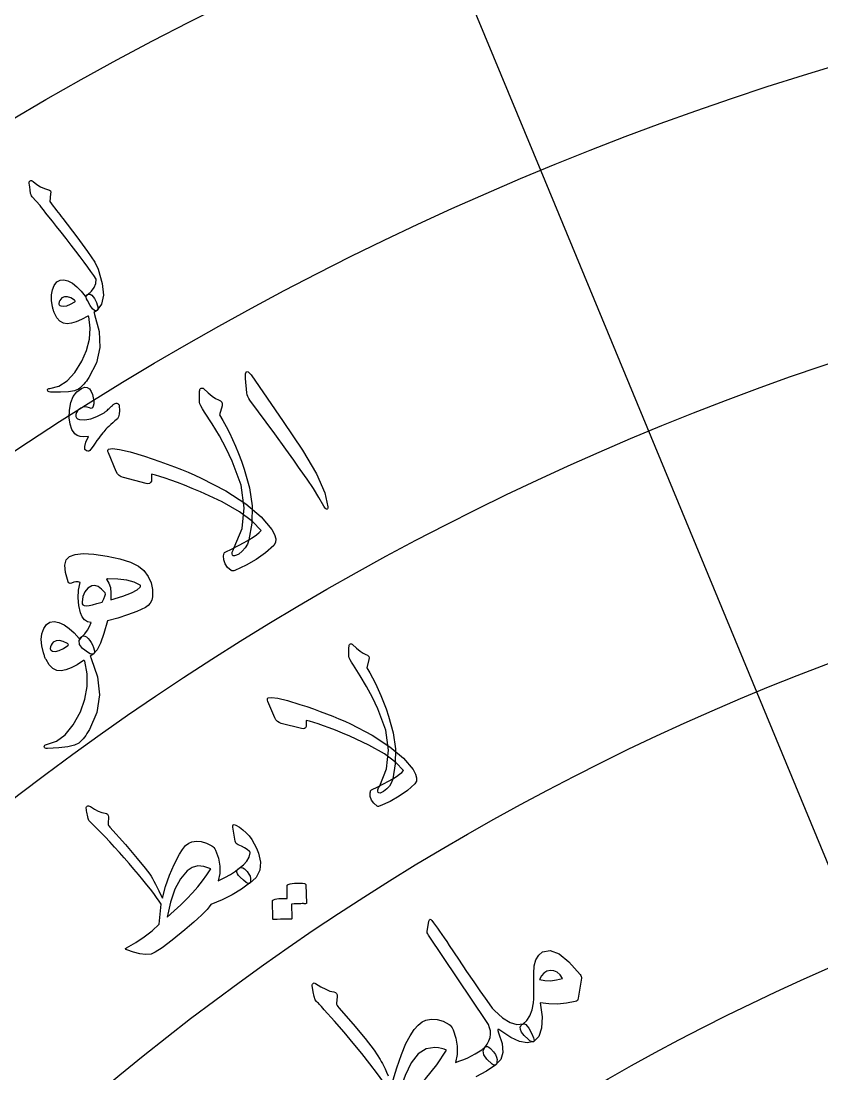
# Model space of a CAD drawing. Header units: millimetres. Extents: x -65 to 65, y -65 to 74.
# Drawn here: x -26.81 to -14.16, y 30.64 to 47.28 of the extents above; entities that cross this region are included whole.
import ezdxf

# ---------------------------------------------------------------- set-up
doc = ezdxf.new("R2010")
doc.units = ezdxf.units.MM
for name, color, linetype in [('ENGRAVE', 7, 'Continuous'), ('ENGRAVE_FINE', 8, 'Continuous'), ('GUIDE', 3, 'Continuous'), ('TEXT', 5, 'Continuous')]:
    doc.layers.add(name, color=color, linetype=linetype)

msp = doc.modelspace()

# ---------------------------------------------------------------- linework, layer by layer
at = {"layer": 'ENGRAVE'}
for radius in [57.525, 48.6086, 39.6922, 30.7759]:
    msp.add_circle((0, 0), radius, dxfattribs=at)
at = {"layer": 'ENGRAVE_FINE'}
for points in [[(-22.0139, 53.1462), (-18.6017, 44.9085)], [(-18.6017, 44.9085), (-15.1896, 36.6709)], [(-15.1896, 36.6709), (-11.7774, 28.4332)]]:
    msp.add_lwpolyline(points, dxfattribs=at)
for radius in [53.0668, 44.1504, 35.2341]:
    msp.add_circle((0, 0), radius, dxfattribs=at)
at = {"layer": 'GUIDE'}
msp.add_circle((0, 0), 59.475, dxfattribs=at)
at = {"layer": 'TEXT'}
for points in [[(-26.6556, 44.5538), (-26.6634, 44.6104), (-26.6698, 44.6552), (-26.6749, 44.688), (-26.6786, 44.7089), (-26.6801, 44.7228), (-26.6783, 44.7344), (-26.6733, 44.7438), (-26.6649, 44.7509), (-26.6533, 44.7555), (-26.6415, 44.7555), (-26.6293, 44.751), (-26.617, 44.742), (-26.5579, 44.6967), (-26.4978, 44.6601), (-26.4365, 44.632), (-26.3742, 44.6125), (-26.3558, 44.6054), (-26.3438, 44.5921), (-26.3384, 44.5726), (-26.3393, 44.5471), (-26.351, 44.4241), (-26.3239, 44.3882), (-26.2973, 44.3529), (-26.2711, 44.3184), (-26.2453, 44.2845), (-26.2199, 44.2514), (-26.1949, 44.2189), (-26.1704, 44.1871), (-26.1462, 44.156), (-25.9233, 43.8678), (-25.7559, 43.6383), (-25.6438, 43.4678), (-25.5868, 43.3566), (-25.5238, 43.1307), (-25.5062, 42.9466), (-25.5341, 42.8042), (-25.6078, 42.7031), (-25.6105, 42.7015), (-25.6132, 42.6999), (-25.616, 42.6982), (-25.6187, 42.6966), (-25.6442, 42.7024), (-25.676, 42.7317), (-25.714, 42.7845), (-25.7582, 42.8608), (-25.7725, 42.8903), (-25.777, 42.9153), (-25.7718, 42.9358), (-25.7569, 42.9518), (-25.6955, 43.0075), (-25.6526, 43.0676), (-25.628, 43.1321), (-25.6218, 43.2011), (-25.6586, 43.2577), (-25.702, 43.3212), (-25.752, 43.3915), (-25.8087, 43.4686), (-25.8716, 43.5522), (-25.9405, 43.6422), (-26.0154, 43.7385), (-26.0962, 43.841), (-26.1748, 43.9423), (-26.2458, 44.0331), (-26.3092, 44.1135), (-26.365, 44.1833), (-26.4128, 44.243), (-26.4523, 44.2926), (-26.4834, 44.3322), (-26.5061, 44.3617), (-26.6287, 44.5024), (-26.6389, 44.5174), (-26.6468, 44.531), (-26.6524, 44.5431), (-26.6556, 44.5538)], [(-25.6441, 42.64), (-25.5709, 42.3745), (-25.5621, 42.1202), (-25.6172, 41.8771), (-25.7357, 41.6447), (-25.7549, 41.6166), (-25.7745, 41.5899), (-25.7944, 41.5646), (-25.8148, 41.5407), (-25.8355, 41.5185), (-25.8565, 41.4982), (-25.8777, 41.4799), (-25.8992, 41.4635), (-25.9614, 41.4362), (-26.0561, 41.4193), (-26.1833, 41.4127), (-26.3431, 41.416), (-26.362, 41.419), (-26.3757, 41.4248), (-26.3842, 41.4334), (-26.3876, 41.4449), (-26.3861, 41.4564), (-26.3799, 41.4651), (-26.3692, 41.4709), (-26.3539, 41.474), (-26.2121, 41.5093), (-26.0805, 41.5923), (-25.9589, 41.7231), (-25.8465, 41.9019), (-25.7707, 42.0749), (-25.7269, 42.25), (-25.7152, 42.4275), (-25.7358, 42.6073), (-25.7393, 42.612), (-25.7433, 42.615), (-25.7476, 42.6164), (-25.7523, 42.6161), (-25.8494, 42.5648), (-25.9358, 42.5273), (-26.0116, 42.5037), (-26.0769, 42.4939), (-26.1378, 42.5032), (-26.1919, 42.5348), (-26.2391, 42.5885), (-26.2793, 42.6644), (-26.2837, 42.6751), (-26.2879, 42.6861), (-26.2919, 42.6975), (-26.2956, 42.7092), (-26.2992, 42.7216), (-26.3027, 42.7346), (-26.3063, 42.7484), (-26.3098, 42.7629), (-26.3258, 42.8611), (-26.3266, 42.9501), (-26.3122, 43.03), (-26.2826, 43.1006), (-26.2411, 43.1547), (-26.1911, 43.1846), (-26.1326, 43.1904), (-26.0656, 43.172), (-25.9937, 43.1336), (-25.9247, 43.0802), (-25.8586, 43.0119), (-25.7953, 42.9287), (-25.79, 42.932), (-25.7849, 42.9354), (-25.7801, 42.9389), (-25.7755, 42.9424), (-25.771, 42.946), (-25.7662, 42.9495), (-25.7611, 42.9529), (-25.7558, 42.9562), (-25.7349, 42.9633), (-25.7133, 42.96), (-25.6911, 42.9463), (-25.6683, 42.9222), (-25.6474, 42.8932), (-25.6295, 42.8619), (-25.6144, 42.8285), (-25.6021, 42.7929), (-25.5942, 42.7598), (-25.592, 42.7342), (-25.5956, 42.7158), (-25.605, 42.7048), (-25.6569, 42.6736), (-25.6542, 42.6684), (-25.6512, 42.6611), (-25.6478, 42.6516), (-25.6441, 42.64)], [(-25.9617, 42.8697), (-26.0211, 42.9027), (-26.0742, 42.9192), (-26.1212, 42.9192), (-26.1619, 42.9026), (-26.1804, 42.8833), (-26.1945, 42.862), (-26.204, 42.8387), (-26.209, 42.8134), (-26.2085, 42.8019), (-26.2035, 42.7922), (-26.194, 42.7844), (-26.18, 42.7783), (-26.1365, 42.7707), (-26.0853, 42.7786), (-26.0262, 42.802), (-25.9593, 42.841), (-25.9533, 42.8466), (-25.9517, 42.8532), (-25.9545, 42.8609), (-25.9617, 42.8697)], [(-23.2601, 41.6304), (-23.2613, 41.7065), (-23.2475, 41.7412), (-23.2187, 41.7344), (-23.1749, 41.6862), (-22.6692, 40.9514), (-22.3615, 40.4988), (-22.1414, 40.123), (-22.0078, 39.8247), (-21.9601, 39.6041), (-21.9619, 39.5829), (-21.9665, 39.5695), (-21.9738, 39.5639), (-21.9839, 39.566), (-21.9946, 39.5723), (-22.0052, 39.5822), (-22.0158, 39.5957), (-22.0263, 39.6129), (-22.1026, 39.7501), (-22.1898, 39.8921), (-22.288, 40.0389), (-22.3973, 40.1904), (-22.425, 40.2304), (-22.5013, 40.3378), (-22.6262, 40.5124), (-22.8, 40.7541), (-23.192, 41.2864), (-23.2107, 41.3159), (-23.2248, 41.3448), (-23.2343, 41.3733), (-23.2393, 41.4012)], [(-25.2856, 40.9953), (-25.3231, 40.9618), (-25.3578, 40.9304), (-25.3896, 40.9014), (-25.4187, 40.8745), (-25.4445, 40.8499), (-25.467, 40.8274), (-25.486, 40.807), (-25.5016, 40.7887), (-25.5169, 40.7693), (-25.5351, 40.7458), (-25.5563, 40.7179), (-25.5804, 40.6858), (-25.6072, 40.6493), (-25.6366, 40.608), (-25.6687, 40.5622), (-25.7034, 40.5117), (-25.7189, 40.4932), (-25.7354, 40.4827), (-25.7531, 40.4801), (-25.7719, 40.4853), (-25.7976, 40.5111), (-25.8012, 40.5579), (-25.7828, 40.6257), (-25.7421, 40.7145), (-25.8132, 40.7097), (-25.8731, 40.7152), (-25.9215, 40.7311), (-25.9586, 40.7574), (-26.0041, 40.8226), (-26.0332, 40.9065), (-26.0455, 41.0089), (-26.0411, 41.13), (-26.0196, 41.2494), (-25.9811, 41.3467), (-25.9256, 41.4219), (-25.8533, 41.4748), (-25.8047, 41.4912), (-25.7629, 41.4884), (-25.728, 41.4663), (-25.6999, 41.4251), (-25.6788, 41.3748), (-25.665, 41.3252), (-25.6585, 41.2765), (-25.6591, 41.2286), (-25.6661, 41.1909), (-25.6798, 41.1677), (-25.7003, 41.1589), (-25.7275, 41.1646), (-25.7623, 41.1768), (-25.7962, 41.1804), (-25.8293, 41.1754), (-25.8615, 41.1619), (-25.8922, 41.1426), (-25.9153, 41.1195), (-25.9309, 41.0925), (-25.9389, 41.0617), (-25.9392, 41.0304), (-25.9304, 41.0071), (-25.9125, 40.9916), (-25.8854, 40.9841), (-25.7991, 40.9798), (-25.7069, 40.9947), (-25.6088, 41.0286), (-25.5046, 41.0814), (-25.4962, 41.087), (-25.4871, 41.0939), (-25.4774, 41.1019), (-25.4669, 41.1112), (-25.4558, 41.1214), (-25.4437, 41.1325), (-25.4307, 41.1444), (-25.4168, 41.1571), (-25.4016, 41.1706), (-25.3879, 41.1829), (-25.3757, 41.194), (-25.365, 41.2039), (-25.3555, 41.2126), (-25.3468, 41.2199), (-25.339, 41.2259), (-25.3321, 41.2306), (-25.3178, 41.2374), (-25.3044, 41.2401), (-25.2917, 41.2386), (-25.2798, 41.2329), (-25.2703, 41.2262), (-25.2632, 41.2186), (-25.2583, 41.2102), (-25.2557, 41.2009), (-25.2528, 41.1256), (-25.2568, 41.0663), (-25.2677, 41.0228), (-25.2856, 40.9953)], [(-23.2091, 39.0836), (-23.233, 39.0138), (-23.2677, 38.9527), (-23.3133, 38.9004), (-23.3697, 38.8567), (-23.4058, 38.8376), (-23.4342, 38.8284), (-23.455, 38.8291), (-23.4681, 38.8397), (-23.4741, 38.8599), (-23.4713, 38.8865), (-23.4597, 38.9194), (-23.4394, 38.9586), (-23.3174, 39.2608), (-23.2816, 39.589), (-23.3325, 39.9438), (-23.4712, 40.3252), (-23.5682, 40.5264), (-23.6732, 40.7223), (-23.7865, 40.913), (-23.9081, 41.0983), (-23.9433, 41.1519), (-23.9684, 41.1963), (-23.9831, 41.2315), (-23.9876, 41.2574), (-23.9871, 41.2954), (-23.9868, 41.3292), (-23.9867, 41.3586), (-23.9868, 41.3836), (-23.9869, 41.4045), (-23.9868, 41.4213), (-23.9865, 41.434), (-23.9861, 41.4427), (-23.9825, 41.4554), (-23.9774, 41.4655), (-23.9707, 41.4727), (-23.9624, 41.4773), (-23.95, 41.4795), (-23.9394, 41.479), (-23.9306, 41.476), (-23.9236, 41.4704), (-23.8512, 41.4015), (-23.7882, 41.3487), (-23.7345, 41.3119), (-23.6901, 41.2912), (-23.6573, 41.277), (-23.6369, 41.2569), (-23.6287, 41.2308), (-23.6327, 41.1987), (-23.6712, 41.0554), (-23.618, 40.9667), (-23.5664, 40.8727), (-23.5162, 40.7733), (-23.4675, 40.6687), (-23.4199, 40.5588), (-23.3731, 40.4434), (-23.327, 40.3226), (-23.2817, 40.1964), (-23.1987, 39.9006), (-23.1593, 39.6166), (-23.1628, 39.3443), (-23.2091, 39.0836)], [(-23.5832, 38.8844), (-23.472, 38.9388), (-23.3724, 38.9898), (-23.2844, 39.0375), (-23.2081, 39.082), (-23.1432, 39.1233), (-23.0894, 39.1613), (-23.0466, 39.196), (-23.015, 39.2276), (-23.1528, 39.3731), (-23.3579, 39.524), (-23.6311, 39.6796), (-23.9731, 39.8386), (-24.1039, 39.8937), (-24.2252, 39.943), (-24.337, 39.9866), (-24.4391, 40.0245), (-24.5314, 40.0566), (-24.6138, 40.0827), (-24.6861, 40.1029), (-24.7485, 40.1173), (-24.7464, 40.0079), (-24.7605, 39.9858), (-24.7792, 39.9727), (-24.8022, 39.9685), (-24.8298, 39.9733), (-25.1897, 40.0645), (-25.2269, 40.0789), (-25.2582, 40.0996), (-25.2835, 40.1267), (-25.303, 40.1602), (-25.4264, 40.4551), (-25.434, 40.4765), (-25.4363, 40.4939), (-25.4331, 40.5071), (-25.4246, 40.5161), (-25.3647, 40.5262), (-25.2502, 40.5109), (-25.0813, 40.47), (-24.8586, 40.4028), (-24.7348, 40.3625), (-24.6143, 40.3214), (-24.4973, 40.2793), (-24.3836, 40.2364), (-24.2733, 40.1926), (-24.1663, 40.148), (-24.0627, 40.1026), (-23.9624, 40.0564), (-23.5742, 39.8537), (-23.2597, 39.6502), (-23.0177, 39.4472), (-22.8471, 39.246), (-22.8035, 39.1662), (-22.7842, 39.097), (-22.789, 39.0384), (-22.8179, 38.9903), (-22.9469, 38.875), (-23.0921, 38.7716), (-23.2534, 38.6798), (-23.4312, 38.5994), (-23.4479, 38.5927), (-23.4628, 38.5897), (-23.4758, 38.5905), (-23.487, 38.5952), (-23.5456, 38.6472), (-23.5855, 38.7038), (-23.6068, 38.7649), (-23.6092, 38.8305), (-23.6061, 38.8522), (-23.6008, 38.8684), (-23.5931, 38.8792), (-23.5832, 38.8844)], [(-26.0637, 38.4202), (-26.1036, 38.565), (-26.1131, 38.68), (-26.0921, 38.7651), (-26.0409, 38.8203), (-25.9529, 38.8516), (-25.8248, 38.8632), (-25.6568, 38.8547), (-25.4491, 38.8257), (-25.2443, 38.782), (-25.0791, 38.7294), (-24.9535, 38.6681), (-24.8672, 38.5987), (-24.7969, 38.5042), (-24.7509, 38.4032), (-24.729, 38.2957), (-24.731, 38.1819), (-24.7433, 38.1275), (-24.7662, 38.0813), (-24.7997, 38.0433), (-24.8439, 38.0134), (-24.979, 37.9511), (-25.1236, 37.8955), (-25.2777, 37.8465), (-25.4415, 37.804), (-25.4967, 37.6041), (-25.5516, 37.4503), (-25.6066, 37.3428), (-25.6621, 37.2813), (-25.677, 37.2754), (-25.6953, 37.276), (-25.717, 37.283), (-25.7421, 37.2966), (-25.8343, 37.3655), (-25.8826, 37.4307), (-25.8869, 37.4922), (-25.847, 37.5499), (-25.7994, 37.5986), (-25.759, 37.6521), (-25.7256, 37.7106), (-25.6993, 37.774), (-25.758, 37.7869), (-25.8058, 37.8165), (-25.8427, 37.8629), (-25.8686, 37.9262), (-25.8952, 38.0453), (-25.9051, 38.1654), (-25.8982, 38.2864), (-25.8744, 38.4082), (-25.9064, 38.418), (-25.9397, 38.4199), (-25.9742, 38.4138), (-26.0099, 38.3997), (-26.0285, 38.394), (-26.0436, 38.3955), (-26.0553, 38.4043), (-26.0637, 38.4202)], [(-25.4433, 38.465), (-25.4506, 38.4645), (-25.4544, 38.462), (-25.4547, 38.4575), (-25.4514, 38.4509), (-25.4178, 38.3985), (-25.3961, 38.3279), (-25.3861, 38.2391), (-25.3878, 38.1321), (-25.201, 38.1907), (-25.0619, 38.2432), (-24.9705, 38.29), (-24.9267, 38.3314), (-24.9211, 38.3421), (-24.9193, 38.3514), (-24.9214, 38.3592), (-24.9274, 38.3656), (-25.0179, 38.4118), (-25.134, 38.444), (-25.2758, 38.4618), (-25.4433, 38.465)], [(-25.5252, 38.097), (-25.4979, 38.1502), (-25.481, 38.192), (-25.4744, 38.2225), (-25.4782, 38.2418), (-25.5351, 38.3046), (-25.5891, 38.3442), (-25.6403, 38.3607), (-25.6886, 38.354), (-25.7506, 38.3176), (-25.7972, 38.2625), (-25.8283, 38.1887), (-25.8439, 38.0963), (-25.8418, 38.0718), (-25.8298, 38.0545), (-25.8079, 38.0444), (-25.7761, 38.0416), (-25.7329, 38.0457), (-25.6767, 38.0563), (-25.6075, 38.0734), (-25.5252, 38.097)], [(-25.6982, 37.2079), (-25.597, 36.9152), (-25.5684, 36.6308), (-25.6117, 36.3545), (-25.7263, 36.0858), (-25.7456, 36.053), (-25.7654, 36.0217), (-25.7857, 35.992), (-25.8066, 35.9638), (-25.828, 35.9374), (-25.8498, 35.9132), (-25.8721, 35.8911), (-25.8949, 35.8712), (-25.9622, 35.8362), (-26.0666, 35.8106), (-26.2081, 35.7939), (-26.387, 35.7858), (-26.4084, 35.7878), (-26.4242, 35.7933), (-26.4344, 35.8024), (-26.4391, 35.815), (-26.4383, 35.828), (-26.4321, 35.8381), (-26.4206, 35.8455), (-26.4038, 35.85), (-26.248, 35.9), (-26.1076, 36.0025), (-25.9818, 36.1578), (-25.87, 36.3661), (-25.7983, 36.5654), (-25.7624, 36.7648), (-25.7624, 36.9646), (-25.7986, 37.1648), (-25.8029, 37.1699), (-25.8075, 37.173), (-25.8125, 37.1742), (-25.8178, 37.1736), (-25.9228, 37.1093), (-26.0169, 37.0611), (-26.1001, 37.0291), (-26.1725, 37.0135), (-26.2415, 37.0196), (-26.3044, 37.0511), (-26.3613, 37.1079), (-26.412, 37.1902), (-26.4178, 37.2018), (-26.4233, 37.2139), (-26.4286, 37.2264), (-26.4337, 37.2393), (-26.4386, 37.2529), (-26.4436, 37.2673), (-26.4486, 37.2825), (-26.4536, 37.2985), (-26.4788, 37.4075), (-26.4862, 37.5074), (-26.4759, 37.5981), (-26.4478, 37.6796), (-26.4051, 37.7433), (-26.351, 37.7805), (-26.2857, 37.7912), (-26.2092, 37.7754), (-26.1258, 37.7373), (-26.0445, 37.6823), (-25.9654, 37.6103), (-25.8885, 37.5214), (-25.8827, 37.5255), (-25.8773, 37.5296), (-25.8721, 37.5339), (-25.8673, 37.5382), (-25.8625, 37.5424), (-25.8573, 37.5467), (-25.8519, 37.5508), (-25.8461, 37.555), (-25.8232, 37.5644), (-25.7987, 37.5622), (-25.7729, 37.5484), (-25.7456, 37.5229), (-25.7201, 37.4917), (-25.6978, 37.4579), (-25.6784, 37.4215), (-25.6622, 37.3823), (-25.6509, 37.3458), (-25.6467, 37.3171), (-25.6494, 37.2963), (-25.6591, 37.2833), (-25.715, 37.2448), (-25.7116, 37.2391), (-25.7077, 37.2311), (-25.7032, 37.2207), (-25.6982, 37.2079)], [(-26.0709, 37.4434), (-26.1399, 37.4763), (-26.2007, 37.491), (-26.2534, 37.4875), (-26.2979, 37.466), (-26.3173, 37.443), (-26.3315, 37.4181), (-26.3404, 37.3913), (-26.3442, 37.3626), (-26.3428, 37.3497), (-26.3365, 37.3391), (-26.3253, 37.331), (-26.3091, 37.3252), (-26.2598, 37.3198), (-26.2029, 37.3323), (-26.1384, 37.3629), (-26.0661, 37.4114), (-26.0598, 37.418), (-26.0585, 37.4256), (-26.0622, 37.434), (-26.0709, 37.4434)], [(-20.9384, 35.3088), (-20.9597, 35.2467), (-20.9906, 35.1925), (-21.0311, 35.146), (-21.0814, 35.1072), (-21.1134, 35.0903), (-21.1387, 35.0821), (-21.1572, 35.0827), (-21.1689, 35.0921), (-21.1741, 35.1101), (-21.1716, 35.1337), (-21.1613, 35.1629), (-21.1432, 35.1978), (-21.0346, 35.4664), (-21.0026, 35.7581), (-21.0477, 36.0735), (-21.1708, 36.4126), (-21.2569, 36.5914), (-21.3503, 36.7656), (-21.4509, 36.9351), (-21.5588, 37.0999), (-21.5902, 37.1476), (-21.6124, 37.1871), (-21.6255, 37.2184), (-21.6295, 37.2414), (-21.629, 37.2752), (-21.6287, 37.3052), (-21.6286, 37.3313), (-21.6287, 37.3536), (-21.6288, 37.3722), (-21.6287, 37.3871), (-21.6285, 37.3984), (-21.6281, 37.4061), (-21.6249, 37.4174), (-21.6204, 37.4263), (-21.6144, 37.4328), (-21.607, 37.4368), (-21.596, 37.4387), (-21.5866, 37.4384), (-21.5788, 37.4357), (-21.5725, 37.4307), (-21.5082, 37.3694), (-21.4522, 37.3224), (-21.4045, 37.2897), (-21.3651, 37.2712), (-21.336, 37.2587), (-21.3178, 37.2408), (-21.3106, 37.2176), (-21.3141, 37.1891), (-21.3483, 37.0617), (-21.3011, 36.9828), (-21.2552, 36.8992), (-21.2107, 36.8109), (-21.1674, 36.7179), (-21.1251, 36.6201), (-21.0836, 36.5176), (-21.0427, 36.4102), (-21.0024, 36.298), (-20.9288, 36.0351), (-20.8938, 35.7826), (-20.8971, 35.5406), (-20.9384, 35.3088)], [(-21.2711, 35.1319), (-21.1722, 35.1802), (-21.0836, 35.2255), (-21.0054, 35.2679), (-20.9376, 35.3074), (-20.8798, 35.344), (-20.8319, 35.3778), (-20.7939, 35.4087), (-20.7658, 35.4367), (-20.8882, 35.5661), (-21.0705, 35.7004), (-21.3132, 35.8388), (-21.6171, 35.9804), (-21.7333, 36.0294), (-21.8411, 36.0734), (-21.9404, 36.1122), (-22.0311, 36.1459), (-22.1131, 36.1745), (-22.1863, 36.1978), (-22.2506, 36.2159), (-22.306, 36.2287), (-22.3042, 36.1314), (-22.3168, 36.1118), (-22.3334, 36.1002), (-22.3539, 36.0965), (-22.3783, 36.1008), (-22.6982, 36.1822), (-22.7312, 36.195), (-22.7589, 36.2135), (-22.7815, 36.2376), (-22.7987, 36.2674), (-22.9082, 36.5296), (-22.9149, 36.5487), (-22.9169, 36.5641), (-22.9141, 36.5758), (-22.9066, 36.5839), (-22.8533, 36.5927), (-22.7516, 36.579), (-22.6016, 36.5425), (-22.4037, 36.4825), (-22.2937, 36.4467), (-22.1867, 36.41), (-22.0827, 36.3725), (-21.9817, 36.3342), (-21.8837, 36.2952), (-21.7886, 36.2555), (-21.6966, 36.2151), (-21.6074, 36.1739), (-21.2626, 35.9936), (-20.9831, 35.8125), (-20.7681, 35.632), (-20.6165, 35.453), (-20.5778, 35.3821), (-20.5606, 35.3206), (-20.5649, 35.2684), (-20.5907, 35.2257), (-20.7055, 35.1233), (-20.8346, 35.0314), (-20.9781, 34.9498), (-21.1362, 34.8785), (-21.1511, 34.8725), (-21.1643, 34.8699), (-21.1759, 34.8706), (-21.1858, 34.8748), (-21.2379, 34.9211), (-21.2733, 34.9714), (-21.2922, 35.0257), (-21.2943, 35.084), (-21.2915, 35.1033), (-21.2868, 35.1178), (-21.28, 35.1273), (-21.2711, 35.1319)], [(-23.8085, 33.3221), (-23.8351, 33.2842), (-23.8691, 33.2429), (-23.9105, 33.1983), (-23.9591, 33.1503), (-24.0148, 33.0986), (-24.0772, 33.0427), (-24.1464, 32.9827), (-24.2223, 32.9185), (-24.4216, 32.7569), (-24.5762, 32.6391), (-24.6867, 32.5656), (-24.7537, 32.537), (-24.8403, 32.533), (-24.9332, 32.5428), (-25.0324, 32.5664), (-25.138, 32.6038), (-25.1521, 32.612), (-25.1577, 32.6201), (-25.1547, 32.6283), (-25.143, 32.6365), (-24.9961, 32.7193), (-24.8614, 32.8092), (-24.7387, 32.9063), (-24.6279, 33.0109), (-24.5935, 33.3252), (-24.6262, 33.3762), (-24.6652, 33.4325), (-24.7103, 33.4943), (-24.7618, 33.5614), (-24.819, 33.6337), (-24.8818, 33.711), (-24.95, 33.7933), (-25.0237, 33.8806), (-25.1009, 33.9706), (-25.1777, 34.0587), (-25.2542, 34.1447), (-25.3302, 34.2288), (-25.4058, 34.3108), (-25.4808, 34.3904), (-25.5552, 34.4677), (-25.629, 34.5427), (-25.7381, 34.6503), (-25.7459, 34.6779), (-25.7528, 34.7046), (-25.7588, 34.7305), (-25.7639, 34.7555), (-25.7683, 34.7796), (-25.7721, 34.8025), (-25.7753, 34.8244), (-25.778, 34.8452), (-25.7776, 34.8543), (-25.7751, 34.8625), (-25.7702, 34.8698), (-25.7632, 34.8762), (-25.7528, 34.8809), (-25.7406, 34.8809), (-25.7264, 34.8763), (-25.7105, 34.8671), (-25.6469, 34.8279), (-25.5874, 34.7977), (-25.532, 34.7764), (-25.4807, 34.7642), (-25.4565, 34.7577), (-25.4391, 34.7457), (-25.4286, 34.7281), (-25.425, 34.7051), (-25.4285, 34.6027), (-25.4284, 34.586), (-25.4245, 34.5706), (-25.417, 34.5564), (-25.4056, 34.5435), (-25.1597, 34.2665), (-24.9726, 34.0502), (-24.8442, 33.8947), (-24.7741, 33.8002), (-24.7531, 33.7672), (-24.7312, 33.7299), (-24.7083, 33.6882), (-24.6845, 33.6423), (-24.6594, 33.5922), (-24.6328, 33.5383), (-24.6046, 33.4806), (-24.5747, 33.4191), (-24.5246, 33.607), (-24.4632, 33.7856), (-24.3905, 33.9547), (-24.3065, 34.1143), (-24.2569, 34.1919), (-24.2077, 34.2506), (-24.1591, 34.2906), (-24.1112, 34.3117), (-24.0383, 34.3215), (-23.9612, 34.3145), (-23.88, 34.2906), (-23.7947, 34.2499), (-23.7784, 34.2379), (-23.7633, 34.2217), (-23.7491, 34.2014), (-23.7361, 34.1769), (-23.6893, 34.051), (-23.6672, 33.9285), (-23.6696, 33.8094), (-23.6965, 33.6936), (-23.5893, 33.7462), (-23.4977, 33.7973), (-23.4218, 33.847), (-23.3615, 33.8954), (-23.3439, 33.9061), (-23.3242, 33.9075), (-23.3024, 33.8995), (-23.2786, 33.8821), (-23.2378, 33.841), (-23.2084, 33.8023), (-23.1903, 33.7662), (-23.1835, 33.7325), (-23.1836, 33.7034), (-23.1858, 33.6811), (-23.1903, 33.6655), (-23.197, 33.6567), (-23.3257, 33.5617), (-23.4705, 33.4744), (-23.6314, 33.3946), (-23.8085, 33.3221)], [(-23.4257, 34.3241), (-23.4632, 34.5402), (-23.4645, 34.5658), (-23.4571, 34.5803), (-23.4412, 34.5836), (-23.4167, 34.5756), (-23.3584, 34.5415), (-23.3041, 34.5016), (-23.2537, 34.4558), (-23.2072, 34.4042), (-23.1646, 34.3464), (-23.1257, 34.2819), (-23.0905, 34.2108), (-23.059, 34.1331), (-23.0254, 33.989), (-23.0377, 33.8614), (-23.0958, 33.7502), (-23.1996, 33.6549), (-23.2187, 33.6543), (-23.2497, 33.6702), (-23.2928, 33.7029), (-23.3479, 33.7522), (-23.3739, 33.7809), (-23.3911, 33.8075), (-23.3994, 33.8318), (-23.3989, 33.854), (-23.3943, 33.8655), (-23.3869, 33.876), (-23.3769, 33.8853), (-23.3642, 33.8936), (-23.2928, 33.9461), (-23.2395, 34.0046), (-23.2044, 34.069), (-23.1872, 34.1396), (-23.1874, 34.1441), (-23.1895, 34.1487), (-23.1937, 34.1534), (-23.1999, 34.1583), (-23.2359, 34.1888), (-23.2774, 34.2166), (-23.3243, 34.2416), (-23.3768, 34.2639), (-23.3953, 34.2732), (-23.4096, 34.2863), (-23.4198, 34.3033), (-23.4257, 34.3241)], [(-24.1823, 33.8508), (-24.2895, 33.725), (-24.3785, 33.5615), (-24.4487, 33.3605), (-24.4995, 33.1224), (-24.3891, 33.2185), (-24.2856, 33.3144), (-24.189, 33.4102), (-24.0994, 33.5059), (-24.0167, 33.6013), (-23.9412, 33.6962), (-23.8726, 33.7907), (-23.8112, 33.8847), (-23.9185, 33.9224), (-24.0162, 33.9293), (-24.1042, 33.9054), (-24.1823, 33.8508)], [(-22.6055, 33.6191), (-22.6044, 33.6246), (-22.6012, 33.6297), (-22.5958, 33.6343), (-22.5882, 33.6385), (-22.5558, 33.6459), (-22.5236, 33.6517), (-22.4916, 33.6559), (-22.4597, 33.6586), (-22.4277, 33.6596), (-22.3953, 33.6589), (-22.3625, 33.6565), (-22.3293, 33.6525), (-22.3215, 33.6496), (-22.3158, 33.6449), (-22.3122, 33.6384), (-22.3106, 33.63), (-22.2998, 33.3431), (-22.3014, 33.3382), (-22.3064, 33.3348), (-22.3148, 33.333), (-22.3267, 33.3329), (-22.3356, 33.334), (-22.3494, 33.3346), (-22.3679, 33.3346), (-22.3913, 33.3341), (-22.4197, 33.3331), (-22.4535, 33.3316), (-22.4927, 33.3296), (-22.5372, 33.3271), (-22.5285, 33.1033), (-22.5297, 33.0954), (-22.5347, 33.0903), (-22.5435, 33.088), (-22.556, 33.0885), (-22.5669, 33.0889), (-22.5837, 33.0891), (-22.6066, 33.0891), (-22.6354, 33.0888), (-22.6706, 33.0882), (-22.7124, 33.0869), (-22.7609, 33.0848), (-22.8161, 33.082), (-22.8228, 33.0832), (-22.8273, 33.086), (-22.8296, 33.0903), (-22.8296, 33.0962), (-22.8363, 33.3769), (-22.8353, 33.3824), (-22.8321, 33.3875), (-22.8267, 33.3922), (-22.8192, 33.3964), (-22.7925, 33.404), (-22.7657, 33.41), (-22.7387, 33.4143), (-22.7116, 33.417), (-22.6845, 33.4183), (-22.6575, 33.4183), (-22.6306, 33.4169), (-22.6037, 33.4143)], [(-18.8808, 31.4351), (-18.8591, 31.4356), (-18.8368, 31.4245), (-18.8137, 31.4016), (-18.7898, 31.3671), (-18.744, 31.2802), (-18.7159, 31.216), (-18.7055, 31.1744), (-18.7128, 31.1555), (-18.8159, 31.1364), (-18.9366, 31.1589), (-19.0752, 31.2227), (-19.232, 31.3278), (-19.2627, 31.3464), (-19.2786, 31.347), (-19.2798, 31.3295), (-19.2661, 31.294), (-19.2091, 31.1238), (-19.198, 30.9826), (-19.2326, 30.8704), (-19.3132, 30.7869), (-19.3234, 30.7834), (-19.3358, 30.7845), (-19.3506, 30.7899), (-19.3676, 30.7998), (-19.4522, 30.8785), (-19.5003, 30.9486), (-19.5118, 31.0102), (-19.4865, 31.0632), (-19.4488, 31.1141), (-19.4207, 31.1663), (-19.4024, 31.2199), (-19.3939, 31.2748), (-19.3964, 31.3233), (-19.4078, 31.3727), (-19.4283, 31.4229), (-19.4577, 31.4739), (-20.3756, 32.8365), (-20.3862, 32.8553), (-20.393, 32.8716), (-20.396, 32.8854), (-20.3952, 32.8968), (-20.3664, 33.0595), (-20.3593, 33.0801), (-20.3494, 33.0881), (-20.3367, 33.0833), (-20.3213, 33.066), (-20.2941, 33.0292), (-20.2646, 32.9891), (-20.2328, 32.9457), (-20.1986, 32.8989), (-20.1626, 32.8485), (-20.125, 32.7942), (-20.0859, 32.7361), (-20.0452, 32.6741), (-19.901, 32.4569), (-19.7724, 32.2648), (-19.6594, 32.0981), (-19.562, 31.9565), (-19.4804, 31.8404), (-19.415, 31.7496), (-19.3657, 31.6843), (-19.3326, 31.6444), (-19.2042, 31.5301), (-19.0862, 31.4571), (-18.9785, 31.4254), (-18.8808, 31.4351)], [(-18.5712, 32.5736), (-18.4514, 32.5953), (-18.3128, 32.5429), (-18.1558, 32.4165), (-17.9807, 32.216), (-17.9697, 32.2006), (-17.9627, 32.1856), (-17.9595, 32.171), (-17.9601, 32.1569), (-18.0099, 31.8421), (-18.0143, 31.8222), (-18.0235, 31.8063), (-18.0376, 31.7944), (-18.0566, 31.7865), (-18.1957, 31.7603), (-18.3343, 31.7485), (-18.4724, 31.7512), (-18.6101, 31.7684), (-18.5814, 31.5444), (-18.5892, 31.3674), (-18.634, 31.2372), (-18.7159, 31.1536), (-18.7292, 31.1512), (-18.7478, 31.1566), (-18.7717, 31.17), (-18.8009, 31.1913), (-18.862, 31.2507), (-18.9029, 31.3033), (-18.9235, 31.3491), (-18.9237, 31.3881), (-18.9178, 31.4009), (-18.9092, 31.4127), (-18.8979, 31.4235), (-18.8838, 31.4332), (-18.821, 31.4873), (-18.772, 31.5613), (-18.7369, 31.6554), (-18.7153, 31.7696), (-18.7121, 31.8304), (-18.7108, 31.9278), (-18.7112, 32.0619), (-18.713, 32.2328), (-18.7049, 32.3511), (-18.6786, 32.4474), (-18.634, 32.5216), (-18.5712, 32.5736)], [(-18.6223, 32.1346), (-18.535, 32.1197), (-18.4449, 32.1177), (-18.3519, 32.1286), (-18.2561, 32.1524), (-18.2959, 32.2119), (-18.3414, 32.253), (-18.3927, 32.2757), (-18.4498, 32.2798), (-18.5056, 32.2669), (-18.553, 32.2384), (-18.5919, 32.1943), (-18.6223, 32.1346)], [(-20.2747, 31.0622), (-20.411, 31.0411), (-20.535, 30.9603), (-20.6459, 30.82), (-20.7429, 30.6203), (-20.7646, 30.5631), (-20.7846, 30.5054), (-20.8027, 30.4473), (-20.819, 30.3886), (-20.8338, 30.3299), (-20.8472, 30.2714), (-20.8594, 30.2133), (-20.8703, 30.1554), (-20.631, 30.3574), (-20.4208, 30.5684), (-20.2396, 30.789), (-20.0872, 31.0199), (-20.1236, 31.0357), (-20.1669, 31.048), (-20.2173, 31.0569), (-20.2747, 31.0622)]]:
    msp.add_lwpolyline(points, close=True, dxfattribs=at)
for points in [[(-21.0698, 30.4943), (-21.18, 30.6462), (-21.2987, 30.8031), (-21.4261, 30.965), (-21.5621, 31.1318), (-21.7066, 31.3031), (-21.8596, 31.479), (-22.0213, 31.6593), (-22.044, 31.6854), (-22.0644, 31.7088), (-22.0825, 31.7292), (-22.0984, 31.7469), (-22.1122, 31.7616), (-22.1241, 31.7731), (-22.1342, 31.7816), (-22.1424, 31.7869), (-22.1621, 31.8151), (-22.1796, 31.8669), (-22.195, 31.9423), (-22.208, 32.0414), (-22.2084, 32.0527), (-22.2063, 32.0624), (-22.202, 32.0704), (-22.1953, 32.0766), (-22.187, 32.0805), (-22.1776, 32.0812), (-22.1672, 32.0787), (-22.1558, 32.0731), (-22.0715, 32.0215), (-21.9958, 31.982), (-21.9287, 31.9547), (-21.8701, 31.9397), (-21.8443, 31.9321), (-21.8268, 31.9166), (-21.8177, 31.8932), (-21.8169, 31.862), (-21.8247, 31.7599), (-21.8237, 31.7447), (-21.8174, 31.7276), (-21.8058, 31.7086), (-21.7889, 31.6878), (-21.5608, 31.429), (-21.3759, 31.2064), (-21.2337, 31.0205), (-21.1341, 30.8713), (-21.1183, 30.8433), (-21.1005, 30.8092), (-21.0807, 30.769), (-21.059, 30.7228), (-21.0352, 30.6709), (-21.0094, 30.6135)], [(-20.9513, 30.4825), (-20.8745, 30.7404), (-20.8004, 30.9542), (-20.7299, 31.1237), (-20.6637, 31.2489), (-20.5976, 31.3449), (-20.5341, 31.4176), (-20.4734, 31.4672), (-20.4158, 31.4935), (-20.3287, 31.5097), (-20.2379, 31.5038), (-20.1435, 31.4758), (-20.0456, 31.4257), (-20.0294, 31.4137), (-20.0135, 31.3956), (-19.998, 31.3714), (-19.983, 31.341), (-19.9405, 31.2103), (-19.9202, 31.0811), (-19.9217, 30.9533), (-19.9451, 30.8269), (-19.8791, 30.8497), (-19.8154, 30.8744), (-19.754, 30.9009), (-19.695, 30.9293), (-19.6383, 30.9598), (-19.5842, 30.9926), (-19.5326, 31.0277), (-19.4835, 31.0651), (-19.4634, 31.0761), (-19.4418, 31.0763), (-19.4187, 31.0656), (-19.3942, 31.0441), (-19.3494, 30.9948), (-19.3174, 30.9499), (-19.2982, 30.9093), (-19.2916, 30.8731), (-19.293, 30.8405), (-19.2965, 30.8155), (-19.3023, 30.7983), (-19.3102, 30.7888), (-19.4589, 30.6886), (-19.6251, 30.5976)]]:
    msp.add_lwpolyline(points, dxfattribs=at)

doc.saveas('drawing.dxf')
